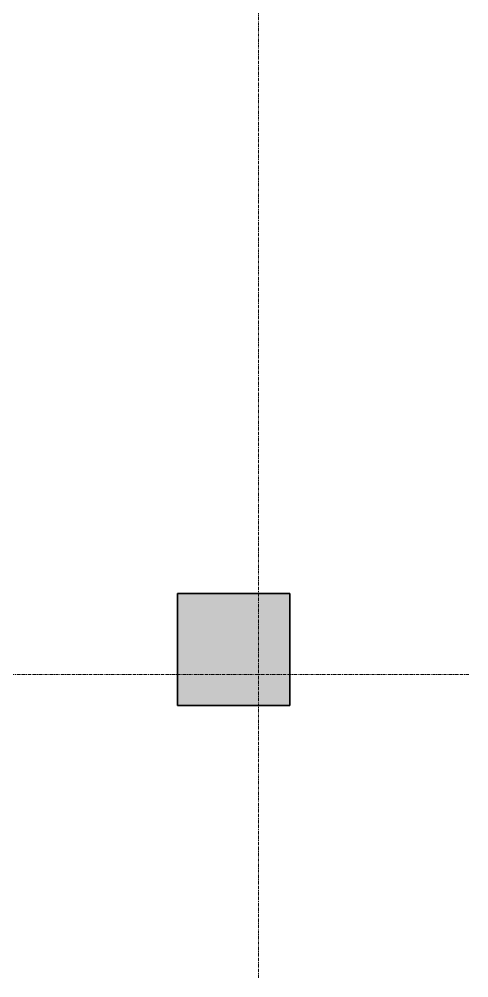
# Model space of a CAD drawing. Header units: millimetres. Extents: x -22696 to 333987, y -7117 to 2643871.
# Drawn here: x 22971 to 24774, y -1218 to 2630 of the extents above; entities that cross this region are included whole.
import ezdxf

# ---------------------------------------------------------------- set-up
doc = ezdxf.new("R2010")
doc.units = ezdxf.units.MM
doc.linetypes.add('Grid Line', pattern=[22.225, 12.7, -3.175, 3.175, -3.175])
for name, color, linetype, lineweight in [('A_Center_Line', 7, 'Continuous', 9), ('A_Col_Ele', 7, 'Continuous', 18), ('A_Col_Sec', 7, 'Continuous', 35)]:
    doc.layers.add(name, color=color, linetype=linetype, lineweight=lineweight)

msp = doc.modelspace()

# ---------------------------------------------------------------- hatches: boundary and pattern name
at = {"layer": 'A_Col_Ele'}
msp.add_hatch(color=9, dxfattribs=at).paths.add_polyline_path([(24055.5, -125), (24055.5, 325), (23605.5, 325), (23605.5, -125)])

# ---------------------------------------------------------------- linework, layer by layer
at = {"layer": 'A_Center_Line', "color": 8, "linetype": 'Grid Line'}
for p, q in [((23930.5, -1218.2), (23930.5, 14529.3)), ((24773.5, 0), (6436.5, 0))]:
    msp.add_line(p, q, dxfattribs=at)
at = {"layer": 'A_Col_Sec'}
for p, q in [((24055.5, 325), (23605.5, 325)), ((23605.5, 325), (23605.5, -125)), ((24055.5, -125), (24055.5, 325)), ((23605.5, -125), (24055.5, -125))]:
    msp.add_line(p, q, dxfattribs=at)

doc.saveas('drawing.dxf')
